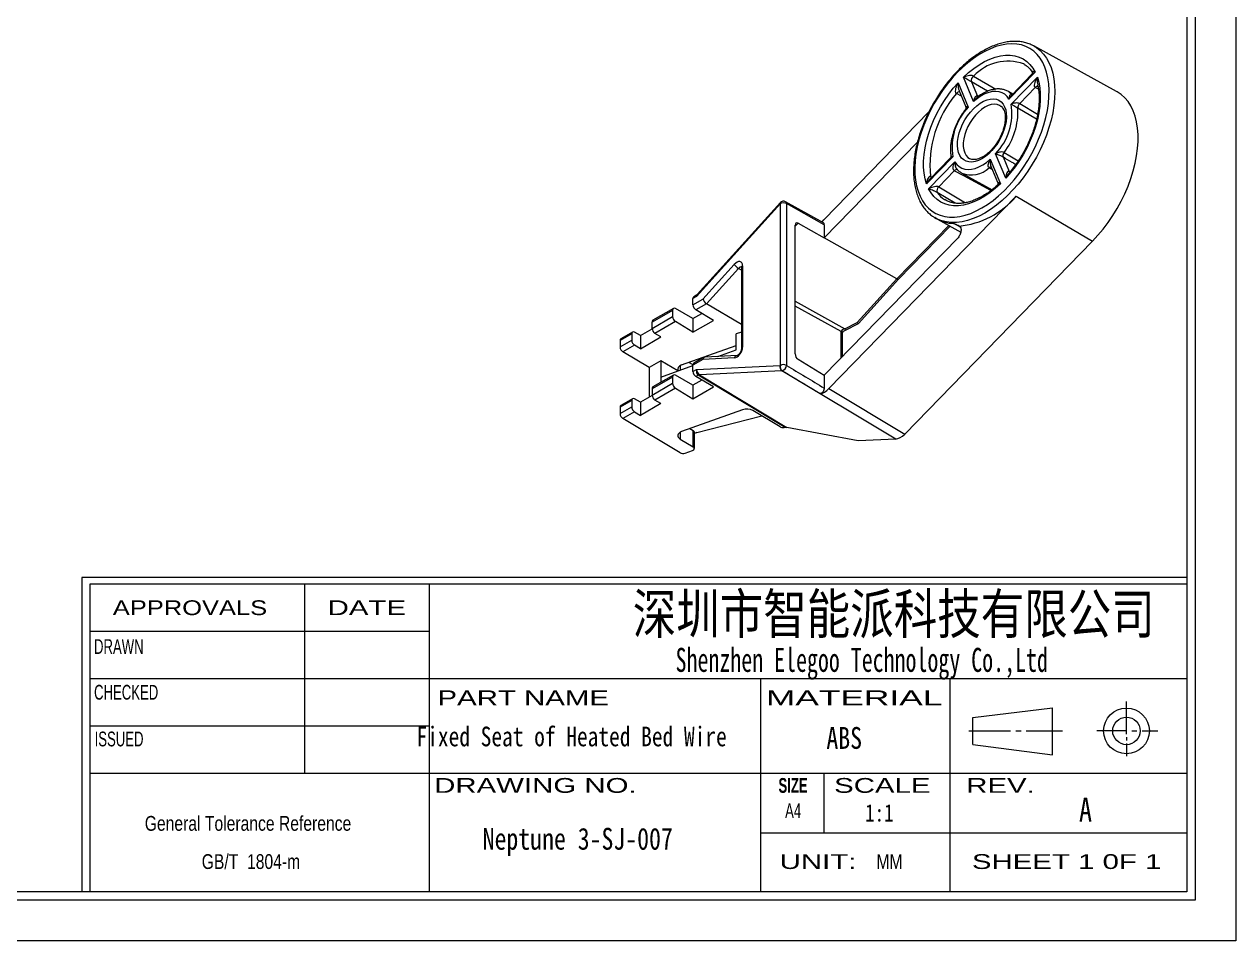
# Model space of a CAD drawing. Header units: millimetres. Extents: x 2 to 295, y 1 to 209.
# Drawn here: x 148.3 to 295.1, y 1.3 to 112.4 of the extents above; entities that cross this region are included whole.
import ezdxf

# ---------------------------------------------------------------- set-up
doc = ezdxf.new("R2010")
doc.units = ezdxf.units.MM
doc.layers.add('SLD-0', color=179, linetype='Continuous')
doc.styles.add('SLDTEXTSTYLE1', font='SIMSUN.TTC', dxfattribs={"width": 0.8})
doc.styles.add('SLDTEXTSTYLE10', font='ARIAL.TTF', dxfattribs={"width": 0.7584})
doc.styles.add('SLDTEXTSTYLE11', font='ARIAL.TTF', dxfattribs={"width": 1.2324})
doc.styles.add('SLDTEXTSTYLE12', font='ARIAL.TTF', dxfattribs={"width": 1.7064})
doc.styles.add('SLDTEXTSTYLE13', font='SIMSUN.TTC', dxfattribs={"width": 0.8, "bigfont": 'bigfont'})
doc.styles.add('SLDTEXTSTYLE14', font='SIMKAI.TTF', dxfattribs={"width": 0.67})
doc.styles.add('SLDTEXTSTYLE2', font='SIMFANG.TTF', dxfattribs={"width": 0.8})
doc.styles.add('SLDTEXTSTYLE3', font='SIMSUN.TTC', dxfattribs={"width": 0.8})
doc.styles.add('SLDTEXTSTYLE5', font='ARIAL.TTF', dxfattribs={"width": 0.63516})
doc.styles.add('SLDTEXTSTYLE8', font='ARIALBD.TTF', dxfattribs={"width": 0.63516})
doc.styles.add('SLDTEXTSTYLE9', font='ARIAL.TTF', dxfattribs={"width": 1.422})

# ---------------------------------------------------------------- blocks, each defined once
blk = doc.blocks.new('SW_NOTE_1')
at = {"layer": 'SLD-0', "color": 0, "char_height": 1.7927, "attachment_point": 2, "style": 'SLDTEXTSTYLE10'}
for s, insert in [('General Tolerance Reference ', (13.02, 2.31)), (' GB/T  1804-m', (13.11, -2.32))]:
    blk.add_mtext(s, dxfattribs=dict(at, insert=insert))

msp = doc.modelspace()

# ---------------------------------------------------------------- linework, layer by layer
at = {"color": 7, "linetype": 'Continuous', "lineweight": 15}
for p, q in [((280.662, 104.251), (270.635, 109.757)), ((270.635, 109.757), (270.734, 109.701)), ((269.504, 107.524), (269.413, 107.576)), ((263.354, 103.012), (262.113, 105.969)), ((270.818, 106.584), (267.637, 103.315)), ((267.889, 102.713), (271.07, 105.983)), ((270.381, 106.285), (267.976, 103.814)), ((261.466, 105.304), (262.707, 102.347)), ((261.603, 104.323), (262.412, 102.397)), ((263.088, 105.419), (263.827, 103.658)), ((268.082, 103.922), (267.599, 104.216)), ((270.826, 104.716), (268.931, 102.769)), ((268.005, 103.887), (268.028, 103.866)), ((245.298, 88.762), (257.903, 101.718)), ((245.267, 86.516), (256.498, 98.06)), ((260.828, 96.317), (257.647, 93.047)), ((257.9, 92.446), (261.081, 95.715)), ((260.479, 96.107), (258.074, 93.636)), ((265.363, 96.018), (266.604, 93.061)), ((267.251, 93.726), (266.01, 96.683)), ((266.916, 96.299), (267.655, 94.538)), ((261.015, 94.632), (259.12, 92.685)), ((261.908, 94.359), (261.877, 94.377)), ((261.908, 94.359), (265.588, 92.338)), ((265.443, 95.173), (266.252, 93.247)), ((245.825, 68.223), (268.51, 91.539)), ((259.842, 91.146), (259.906, 91.107)), ((268.51, 91.539), (277.761, 86.093)), ((239.963, 90.646), (229.801, 79.396)), ((239.946, 90.777), (229.868, 79.621)), ((239.963, 71.042), (239.963, 90.646)), ((245.161, 88.325), (240.56, 90.879)), ((240.671, 90.646), (240.671, 71.042)), ((245.267, 88.095), (240.671, 90.646)), ((242.079, 88.286), (245.267, 86.516)), ((244.987, 88.421), (245.222, 88.682)), ((245.267, 88.095), (245.267, 86.516)), ((258.629, 88.958), (258.809, 88.849)), ((258.958, 88.763), (261.802, 87.201)), ((241.731, 72.424), (241.731, 88.038)), ((254.271, 81.497), (260.511, 87.91)), ((254.051, 81.54), (245.267, 86.516)), ((261.382, 86.426), (245.267, 69.863)), ((255.012, 62.712), (277.761, 86.093)), ((230.57, 79.081), (234.365, 83.282)), ((234.86, 82.796), (230.995, 78.516)), ((235.221, 82.914), (235.221, 73.057)), ((235.367, 83.118), (235.367, 73.261)), ((249.252, 76.226), (254.051, 81.54)), ((249.407, 76.112), (254.272, 81.497)), ((229.801, 79.396), (229.357, 79.14)), ((229.795, 79.562), (229.46, 79.369)), ((226.986, 77.94), (224.511, 76.511)), ((229.357, 76.733), (227.229, 77.919)), ((229.357, 78.38), (229.357, 79.14)), ((229.357, 78.38), (230.57, 79.081)), ((230.995, 78.516), (229.704, 77.772)), ((235.221, 76.01), (230.995, 78.516)), ((226.882, 77.711), (224.407, 76.282)), ((224.407, 75.523), (226.882, 76.952)), ((227.229, 76.343), (224.755, 74.914)), ((226.882, 77.711), (226.882, 76.952)), ((229.357, 75.072), (227.229, 76.343)), ((229.357, 76.733), (230.417, 77.346)), ((229.357, 76.733), (229.357, 75.072)), ((229.357, 75.072), (231.832, 76.5)), ((231.832, 76.5), (229.704, 77.772)), ((221.932, 74.854), (220.518, 74.037)), ((222.036, 75.082), (220.622, 74.266)), ((221.932, 74.854), (221.932, 74.094)), ((222.993, 74.664), (222.28, 75.061)), ((222.993, 74.664), (224.409, 75.481)), ((224.407, 75.523), (224.407, 76.282)), ((225.468, 74.488), (224.755, 74.914)), ((235.221, 75.079), (234.589, 74.853)), ((234.589, 72.927), (234.589, 74.853)), ((247.458, 72.116), (247.458, 74.925)), ((247.762, 75.484), (249.252, 76.226)), ((247.832, 75.326), (249.404, 76.11)), ((220.518, 73.278), (221.932, 74.094)), ((220.518, 74.037), (220.518, 73.278)), ((222.28, 73.485), (220.865, 72.669)), ((222.993, 73.059), (222.28, 73.485)), ((222.993, 74.664), (222.993, 73.059)), ((222.993, 73.059), (225.468, 74.488)), ((227.981, 71.095), (234.589, 73.466)), ((224.054, 70.764), (220.865, 72.669)), ((230.728, 72.021), (229.46, 71.289)), ((234.365, 71.941), (230.57, 71.76)), ((234.695, 72.236), (230.837, 72.052)), ((232.378, 72.126), (234.589, 72.927)), ((225.468, 71.581), (224.054, 70.764)), ((224.054, 70.764), (224.054, 67.196)), ((227.509, 70.361), (225.468, 71.581)), ((225.468, 71.581), (225.468, 69.621)), ((225.468, 69.621), (229.357, 71.031)), ((229.361, 71.116), (228.843, 71.404)), ((230.57, 71.76), (229.357, 71.06)), ((229.357, 70.3), (229.357, 71.06)), ((229.357, 70.3), (229.801, 70.557)), ((229.801, 70.557), (239.921, 71.038)), ((242.079, 71.774), (245.267, 69.863)), ((226.882, 69.631), (224.407, 68.202)), ((226.986, 69.86), (224.511, 68.431)), ((225.468, 69.621), (225.468, 68.984)), ((226.882, 69.631), (226.882, 68.872)), ((229.357, 68.653), (227.229, 69.839)), ((230.417, 69.266), (229.357, 68.653)), ((229.994, 69.859), (229.704, 69.692)), ((231.832, 68.421), (229.704, 69.692)), ((240.511, 63.529), (229.994, 69.859)), ((240.121, 70.382), (230.141, 69.907)), ((230.141, 69.907), (240.743, 63.526)), ((253.909, 62.112), (240.121, 70.382)), ((245.267, 69.863), (245.267, 68.286)), ((224.407, 67.443), (226.882, 68.872)), ((224.407, 68.202), (224.407, 67.443)), ((227.229, 68.263), (224.755, 66.834)), ((227.229, 68.263), (229.357, 66.992)), ((229.357, 68.653), (229.357, 66.992)), ((229.357, 66.992), (231.832, 68.421)), ((245.825, 68.223), (255.012, 62.712)), ((221.932, 66.774), (220.518, 65.957)), ((222.036, 67.003), (220.622, 66.186)), ((221.932, 66.774), (221.932, 66.014)), ((222.993, 66.584), (222.28, 66.981)), ((224.409, 67.401), (222.993, 66.584)), ((222.993, 66.584), (222.993, 64.979)), ((225.468, 66.408), (222.993, 64.979)), ((225.468, 66.408), (224.755, 66.834)), ((220.518, 65.198), (221.932, 66.014)), ((220.518, 65.957), (220.518, 65.198)), ((222.28, 65.406), (220.865, 64.589)), ((227.801, 60.446), (220.865, 64.589)), ((222.28, 65.406), (222.993, 64.979)), ((235.365, 65.664), (227.981, 63.015)), ((229.82, 62.897), (237.708, 64.91)), ((239.913, 63.593), (236.604, 65.57)), ((228.989, 63.377), (229.376, 63.153)), ((229.376, 61.166), (229.376, 63.153)), ((240.511, 63.529), (240.396, 63.512)), ((249.357, 61.895), (240.743, 63.526)), ((227.805, 62.104), (229.376, 61.166)), ((229.523, 60.956), (229.523, 62.949)), ((229.82, 62.897), (229.523, 62.789)), ((253.909, 62.112), (249.357, 61.895)), ((228.42, 60.398), (229.289, 60.71))]:
    msp.add_line(p, q, dxfattribs=at)
at = {"color": 8, "linetype": 'Continuous', "lineweight": 15}
for p, q in [((263.345, 106.115), (266.031, 104.525)), ((265.046, 104.263), (263.088, 105.419)), ((271.207, 104.512), (270.826, 104.716)), ((261.883, 103.656), (261.272, 103.984)), ((263.827, 103.658), (263.903, 103.611)), ((268.005, 103.887), (268.032, 103.87)), ((268.931, 102.769), (271.106, 101.493)), ((270.976, 100.876), (268.709, 102.208)), ((265.601, 94.798), (265.235, 94.997)), ((267.655, 94.538), (267.761, 94.472)), ((258.136, 93.922), (258.271, 93.838)), ((259.12, 92.685), (262.353, 90.756)), ((261.103, 90.707), (258.945, 91.994)), ((242.079, 88.286), (241.731, 87.902)), ((261.707, 87.816), (260.904, 88.246)), ((254.051, 81.54), (260.34, 88.004)), ((235.221, 82.579), (234.86, 82.796)), ((241.731, 78.832), (247.762, 75.484)), ((247.312, 75.129), (241.731, 78.227)), ((247.312, 71.965), (247.312, 75.129)), ((227.805, 71.015), (227.805, 70.468)), ((227.805, 62.935), (227.805, 62.104))]:
    msp.add_line(p, q, dxfattribs=at)
at = {"color": 7, "linetype": 'Continuous', "lineweight": 15, "flags": 128}
for points in [[(264.359, 90.118), (265.04, 90.544), (265.716, 91.033), (266.382, 91.581), (267.035, 92.185), (267.669, 92.841), (268.279, 93.543), (268.862, 94.288), (269.413, 95.069), (269.929, 95.881), (270.406, 96.718), (270.841, 97.575), (271.23, 98.446), (271.57, 99.325), (271.861, 100.204), (272.098, 101.079), (272.281, 101.943), (272.409, 102.79), (272.48, 103.614), (272.495, 104.409), (272.452, 105.17), (272.352, 105.891), (272.197, 106.567), (271.986, 107.194), (271.722, 107.767), (271.406, 108.282), (271.041, 108.736), (270.629, 109.125), (270.173, 109.447), (269.676, 109.698), (269.142, 109.879), (268.574, 109.987), (267.977, 110.021), (267.354, 109.982), (266.711, 109.869), (266.051, 109.684), (265.379, 109.427), (264.699, 109.101), (264.018, 108.707), (263.339, 108.249), (262.667, 107.73), (262.007, 107.153), (261.363, 106.523), (260.74, 105.844), (260.143, 105.12), (259.575, 104.356), (259.041, 103.559), (258.544, 102.734), (258.088, 101.885), (257.676, 101.021), (257.311, 100.145), (256.995, 99.265), (256.731, 98.387), (256.521, 97.517), (256.365, 96.661), (256.265, 95.825), (256.223, 95.015), (256.237, 94.236), (256.308, 93.495), (256.436, 92.795), (256.619, 92.143), (256.857, 91.543), (257.147, 90.998), (257.488, 90.513), (257.877, 90.091), (258.311, 89.736), (258.788, 89.449), (259.304, 89.232), (259.855, 89.088), (260.438, 89.017), (261.049, 89.019), (261.682, 89.096), (262.335, 89.245), (263.002, 89.466), (263.678, 89.758), (264.359, 90.118)], [(262.113, 105.969), (262.739, 106.536), (263.379, 107.044), (264.028, 107.488), (264.679, 107.864), (265.327, 108.17), (265.968, 108.403), (266.594, 108.56), (267.202, 108.641), (267.786, 108.644), (268.34, 108.57), (268.861, 108.42), (269.344, 108.194), (269.784, 107.895), (270.179, 107.524), (270.525, 107.086), (270.818, 106.584)], [(271.07, 105.983), (271.248, 105.362), (271.368, 104.692), (271.428, 103.978), (271.429, 103.227), (271.369, 102.444), (271.251, 101.636), (271.074, 100.81), (270.84, 99.973), (270.551, 99.133), (270.21, 98.295), (269.819, 97.468), (269.382, 96.658), (268.903, 95.873), (268.385, 95.118), (267.833, 94.401), (267.251, 93.726)], [(257.647, 93.047), (257.469, 93.668), (257.349, 94.338), (257.289, 95.052), (257.289, 95.803), (257.348, 96.587), (257.467, 97.394), (257.644, 98.22), (257.878, 99.057), (258.166, 99.898), (258.508, 100.735), (258.898, 101.562), (259.335, 102.372), (259.815, 103.157), (260.332, 103.912), (260.884, 104.63), (261.466, 105.304)], [(267.637, 103.315), (267.404, 103.64), (267.123, 103.899), (266.799, 104.09), (266.437, 104.209), (266.041, 104.254), (265.62, 104.224), (265.178, 104.12), (264.723, 103.943), (264.263, 103.697), (263.804, 103.385), (263.354, 103.012)], [(277.761, 86.093), (278.417, 86.804), (279.046, 87.561), (279.646, 88.359), (280.211, 89.193), (280.738, 90.058), (281.223, 90.946), (281.663, 91.852), (282.055, 92.771), (282.395, 93.695), (282.683, 94.618), (282.916, 95.535), (283.091, 96.438), (283.209, 97.321), (283.269, 98.18), (283.269, 99.007), (283.209, 99.797), (283.092, 100.544), (282.916, 101.244), (282.683, 101.892), (282.396, 102.484), (282.055, 103.014), (281.663, 103.48), (281.224, 103.879), (280.739, 104.207), (280.662, 104.251)], [(264.359, 96.086), (263.945, 95.88), (263.54, 95.746), (263.151, 95.685), (262.785, 95.698), (262.45, 95.786), (262.152, 95.946), (261.897, 96.176), (261.689, 96.471), (261.534, 96.825), (261.434, 97.231), (261.391, 97.682), (261.405, 98.168), (261.477, 98.681), (261.605, 99.21), (261.787, 99.745), (262.018, 100.275), (262.296, 100.791), (262.613, 101.282), (262.964, 101.738), (263.343, 102.151), (263.741, 102.513), (264.151, 102.817), (264.566, 103.056), (264.976, 103.226), (265.374, 103.324), (265.753, 103.348), (266.104, 103.297), (266.422, 103.173), (266.699, 102.977), (266.931, 102.715), (267.112, 102.389), (267.24, 102.008), (267.312, 101.579), (267.327, 101.109), (267.283, 100.608), (267.183, 100.086), (267.028, 99.553), (266.821, 99.019), (266.566, 98.494), (266.268, 97.99), (265.932, 97.515), (265.567, 97.079), (265.177, 96.691), (264.772, 96.358), (264.359, 96.086)], [(261.081, 95.715), (261.313, 95.391), (261.594, 95.131), (261.918, 94.94), (262.281, 94.821), (262.676, 94.776), (263.098, 94.806), (263.539, 94.91), (263.994, 95.087), (264.454, 95.333), (264.913, 95.645), (265.363, 96.018)], [(266.604, 93.061), (265.978, 92.494), (265.338, 91.986), (264.69, 91.542), (264.038, 91.166), (263.39, 90.86), (262.75, 90.628), (262.123, 90.47), (261.515, 90.39), (260.932, 90.386), (260.377, 90.46), (259.856, 90.61), (259.373, 90.836), (258.933, 91.135), (258.538, 91.506), (258.193, 91.944), (257.9, 92.446)]]:
    msp.add_lwpolyline(points, dxfattribs=at)
at = {"color": 8, "linetype": 'Continuous', "lineweight": 15, "flags": 128}
for points in [[(270.734, 109.701), (270.953, 109.562), (271.407, 109.206), (271.815, 108.781), (272.174, 108.293), (272.482, 107.742), (272.737, 107.135), (272.938, 106.474), (273.082, 105.764), (273.168, 105.009), (273.197, 104.216), (273.168, 103.39), (273.082, 102.536), (272.938, 101.659), (272.737, 100.767), (272.482, 99.865), (272.174, 98.959), (271.815, 98.055), (271.407, 97.16), (270.953, 96.28), (270.457, 95.42), (269.922, 94.587), (269.35, 93.787), (268.747, 93.024), (268.117, 92.304), (267.463, 91.632), (266.791, 91.012), (266.104, 90.45), (265.407, 89.947), (264.706, 89.509), (264.005, 89.138), (263.308, 88.836), (262.622, 88.606), (261.949, 88.449), (261.295, 88.366), (260.665, 88.358), (260.062, 88.425), (259.491, 88.566), (258.955, 88.78), (258.64, 88.951)], [(267.61, 104.209), (267.702, 104.148), (268.005, 103.887)], [(266.549, 102.523), (266.492, 102.553), (266.186, 102.658), (265.847, 102.688), (265.483, 102.643), (265.102, 102.524), (264.712, 102.332), (264.322, 102.073), (263.941, 101.753), (263.577, 101.378), (263.238, 100.956), (262.933, 100.498), (262.667, 100.014), (262.446, 99.514), (262.277, 99.009), (262.162, 98.511), (262.103, 98.031), (262.103, 97.579), (262.162, 97.166), (262.277, 96.801), (262.446, 96.492), (262.667, 96.246), (262.866, 96.104)], [(267.041, 96.853), (267.733, 96.442), (268.761, 95.833)], [(265.435, 92.221), (262.147, 94.015), (261.015, 94.632)], [(267.655, 94.538), (267.689, 94.481), (267.728, 94.447)], [(239.963, 90.646), (239.942, 90.697), (239.934, 90.739), (239.941, 90.77), (239.946, 90.777)]]:
    msp.add_lwpolyline(points, dxfattribs=at)
at = {"color": 8, "linetype": 'Continuous', "lineweight": 15}
for centre, radius, start, end in [((267.503, 102.175), 5.728, 70.52189, 136.54371), ((271.1, 104.535), 0.328, 74.00436, 146.52364), ((261.624, 103.788), 0.403, 84.95567, 150.91029), ((263.999, 103.722), 0.184, 200.41608, 239.31641), ((261.296, 94.426), 0.349, 75.14769, 143.78361), ((263.07, 97.294), 3.157, 248.41294, 313.31344), ((265.438, 94.767), 0.307, 80.71474, 131.33098), ((258.342, 93.947), 0.207, 187.0036, 232.68688), ((261.651, 93.958), 3.343, 215.97132, 237.24788), ((240.424, 90.671), 0.248, 354.10885, 56.77766), ((235.471, 82.889), 0.251, 114.37466, 174.3052), ((247.209, 74.9), 0.251, 5.62978, 65.69036), ((246.68, 74.913), 1.223, 19.72138, 27.81134), ((234.744, 71.85), 0.389, 98.09722, 166.59125), ((235.471, 73.032), 0.251, 114.37612, 174.28848)]:
    msp.add_arc(centre, radius, start, end, dxfattribs=at)
at = {"color": 7, "linetype": 'Continuous', "lineweight": 15}
for centre, radius, start, end in [((263.742, 105.573), 0.672, 126.20352, 193.26722), ((271.349, 95.325), 13.287, 139.32809, 186.06065), ((269.437, 102.244), 0.728, 133.93197, 182.86634), ((267.783, 97.458), 7.047, 136.07172, 189.31701), ((260.935, 101.572), 7.047, 316.07172, 9.31701), ((260.565, 101.808), 8.154, 322.57762, 2.81112), ((267.509, 96.456), 0.614, 139.71155, 194.80125), ((259.502, 92.221), 0.601, 129.43237, 202.12309), ((260.614, 98.226), 10.348, 275.37717, 319.73734), ((240.317, 90.442), 0.5, 60.96484, 137.90744), ((240.317, 89.964), 0.769, 62.60967, 117.39033), ((261.004, 92.532), 4.287, 239.2148, 268.66578), ((235.594, 84.037), 1.442, 211.56144, 239.40676), ((229.595, 79.17), 0.24, 124.12618, 187.186), ((227.096, 77.747), 0.217, 52.29531, 189.4473), ((230.126, 78.416), 0.77, 182.65231, 236.77029), ((224.645, 76.312), 0.24, 124.12618, 187.186), ((227.652, 76.987), 0.77, 182.65231, 236.77029), ((222.147, 74.889), 0.217, 52.29531, 189.4473), ((225.177, 75.559), 0.77, 182.65231, 236.77029), ((220.756, 74.067), 0.24, 124.12618, 187.186), ((222.702, 74.13), 0.77, 182.65231, 236.77029), ((221.288, 73.313), 0.77, 182.65231, 236.77029), ((229.595, 71.09), 0.24, 124.12618, 187.186), ((240.464, 70.845), 0.576, 160.3779, 233.49913), ((240.527, 70.863), 0.591, 162.39136, 233.75312), ((240.317, 70.359), 0.769, 62.60967, 117.39033), ((239.963, 71.06), 0.708, 287.61934, 358.46512), ((227.096, 69.667), 0.217, 52.29531, 189.4473), ((230.126, 70.336), 0.77, 182.65231, 236.77029), ((230.169, 69.572), 0.336, 94.68222, 121.33255), ((224.645, 68.232), 0.24, 124.12618, 187.186), ((227.652, 68.907), 0.77, 182.65231, 236.77029), ((220.756, 65.987), 0.24, 124.12618, 187.186), ((222.147, 66.809), 0.217, 52.29531, 189.4473), ((225.177, 67.479), 0.77, 182.65231, 236.77029), ((221.288, 65.234), 0.77, 182.65231, 236.77029), ((222.702, 66.05), 0.77, 182.65231, 236.77029), ((229.278, 62.928), 0.246, 4.91826, 66.40189)]:
    msp.add_arc(centre, radius, start, end, dxfattribs=at)
for centre, major_axis, ratio, start_param, end_param in [((242.085, 87.833), (-0.225, 0.476), 0.5721746, 5.6098193, 7.1631624), ((244.913, 87.89), (0.25, 0.433), 0.5773815, 5.4975215, 6.2927895), ((245.812, 87.538), (1, 1.732), 0.5774448, 1.1571952, 1.2152955), ((234.66, 82.71), (0.5, 0.866), 0.5773815, 5.4975215, 7.4983371), ((253.907, 81.84), (0.365, -0.342), 0.3062485, 5.3817605, 6.2775144), ((230.924, 78.877), (-0.317, 0.393), 0.4424956, 0.7158634, 2.2692064), ((248.074, 75.107), (0.762, -0.026), 0.5308451, 2.0102607, 3.1510378), ((249.098, 76.516), (-0.308, 0.405), 0.1343429, 2.2598821, 3.1669778), ((230.924, 71.556), (-0.143, 0.487), 0.6825892, 6.1190716, 7.2327784), ((234.66, 72.853), (0.5, 0.866), 0.5773815, 3.4967059, 5.4975215), ((242.085, 72.22), (-0.225, 0.476), 0.5721746, 0.8799771, 2.4333201), ((228.513, 70.592), (1, -0.015), 0.5872749, 2.1405185, 3.5243772), ((230.155, 70.353), (0.018, 0.538), 0.7169964, 1.2052568, 2.7585998), ((230.155, 70.353), (-0.219, 0.477), 0.5823146, 0.88342, 2.436763), ((240.364, 72.407), (0.75, 1.299), 0.5773755, 3.4967056, 3.5399128), ((967.155, -363.113), (1925.748, -1153.855), 0.0004681, 4.3258468, 4.3284226), ((240.717, 72.203), (1.007, 1.728), 0.5747171, 3.4992111, 3.5424182), ((966.801, -363.317), (1926.102, -1153.651), 0.0006241, 4.3259367, 4.328516), ((245.311, 69.448), (1, 1.732), 0.5773755, 3.5424921, 4.2986455), ((235.897, 65.161), (1, -0.015), 0.5872749, 0.7944333, 2.1405185), ((240.266, 63.797), (0.5, -0.008), 0.5872749, 3.936026, 4.9832235), ((240.51, 63.12), (0.544, 0.165), 0.7023398, 0.9303112, 1.3603338), ((228.513, 62.512), (1, -0.015), 0.5872749, 2.1405185, 3.936026), ((254.498, 63.937), (1, 1.732), 0.5773755, 3.4967056, 4.2986455), ((228.154, 60.65), (0.5, -0.008), 0.5872749, 3.936026, 5.2821111), ((229.023, 60.962), (0.5, -0.008), 0.5872749, 5.2821111, 7.0776186)]:
    msp.add_ellipse(centre, major_axis=major_axis, ratio=ratio, start_param=start_param, end_param=end_param, dxfattribs=at)
at = {"color": 8, "linetype": 'Continuous', "lineweight": 15}
for centre, major_axis, ratio, start_param, end_param in [((235.014, 82.506), (0.242, 0.437), 0.5883424, 0.1133292, 1.2047964), ((230.155, 79.192), (0.37, -0.362), 0.3037548, 3.0552623, 3.8422638), ((230.155, 79.192), (-0.236, 0.468), 0.563461, 0.2147738, 0.8610212)]:
    msp.add_ellipse(centre, major_axis=major_axis, ratio=ratio, start_param=start_param, end_param=end_param, dxfattribs=at)
at = {"color": 7, "linetype": 'Continuous', "lineweight": 15}
for points, knots in [([(270.737, 109.688), (270.645, 109.744), (270.391, 109.896), (269.939, 110.074), (269.389, 110.226), (268.81, 110.309), (268.207, 110.326), (267.582, 110.277), (266.94, 110.16), (266.283, 109.977), (265.617, 109.728), (264.945, 109.415), (264.273, 109.04), (263.604, 108.606), (262.942, 108.116), (262.292, 107.572), (261.657, 106.98), (261.04, 106.341), (260.446, 105.661), (259.878, 104.943), (259.339, 104.191), (258.831, 103.411), (258.359, 102.606), (257.925, 101.781), (257.531, 100.942), (257.179, 100.093), (256.873, 99.239), (256.614, 98.385), (256.403, 97.537), (256.242, 96.698), (256.132, 95.874), (256.075, 95.069), (256.07, 94.289), (256.119, 93.538), (256.221, 92.82), (256.377, 92.141), (256.586, 91.505), (256.846, 90.917), (257.157, 90.381), (257.514, 89.9), (257.918, 89.481), (258.295, 89.165), (258.551, 89.014), (258.645, 88.958)], [0, 0, 0, 0, 0.0139736, 0.0380694, 0.0621861, 0.0864094, 0.110799, 0.1353799, 0.1601431, 0.1850565, 0.210078, 0.2351666, 0.260289, 0.2854196, 0.3105416, 0.3356483, 0.3607372, 0.3858083, 0.4108633, 0.4359049, 0.4609364, 0.4859613, 0.5109831, 0.5360057, 0.5610319, 0.5860652, 0.6111094, 0.6361684, 0.6612458, 0.6863448, 0.7114678, 0.736616, 0.7617881, 0.7869792, 0.8121766, 0.8373554, 0.8624834, 0.887518, 0.9124113, 0.9371205, 0.9616232, 0.9859311, 1, 1, 1, 1]), ([(269.49, 107.522), (269.562, 107.481), (269.766, 107.365), (270.057, 107.101), (270.291, 106.859), (270.394, 106.697), (270.407, 106.676)], [0, 0, 0, 0, 0.2050829, 0.5768978, 0.9456625, 1, 1, 1, 1]), ([(263.345, 106.115), (263.304, 106.141), (263.243, 106.157), (263.123, 106.173), (263.064, 106.175), (262.89, 106.172), (262.783, 106.158), (262.575, 106.12), (262.475, 106.096), (262.287, 106.039), (262.198, 106.006), (262.113, 105.969)], [0, 0, 0, 0, 0.125, 0.125, 0.25, 0.25, 0.5, 0.5, 0.75, 0.75, 1, 1, 1, 1]), ([(263.088, 105.419), (263.047, 105.443), (262.993, 105.474), (262.891, 105.534), (262.842, 105.563), (262.7, 105.645), (262.615, 105.695), (262.455, 105.786), (262.38, 105.828), (262.239, 105.904), (262.174, 105.938), (262.113, 105.969)], [0, 0, 0, 0, 0.125, 0.125, 0.25, 0.25, 0.5, 0.5, 0.75, 0.75, 1, 1, 1, 1]), ([(270.41, 106.678), (270.417, 106.667), (270.441, 106.634), (270.473, 106.512), (270.446, 106.37), (270.39, 106.292), (270.377, 106.281), (270.377, 106.281)], [0, 0, 0, 0, 0.12902265, 0.40909143, 0.71109133, 0.99079599, 1, 1, 1, 1]), ([(270.826, 104.716), (270.782, 104.738), (270.755, 104.784), (270.729, 104.888), (270.727, 104.943), (270.736, 105.112), (270.762, 105.224), (270.827, 105.448), (270.868, 105.559), (270.961, 105.774), (271.013, 105.879), (271.07, 105.983)], [0, 0, 0, 0, 0.125, 0.125, 0.25, 0.25, 0.5, 0.5, 0.75, 0.75, 1, 1, 1, 1]), ([(261.272, 103.984), (261.227, 104.006), (261.199, 104.056), (261.169, 104.164), (261.165, 104.222), (261.166, 104.399), (261.185, 104.516), (261.24, 104.749), (261.277, 104.864), (261.362, 105.088), (261.411, 105.197), (261.466, 105.304)], [0, 0, 0, 0, 0.125, 0.125, 0.25, 0.25, 0.5, 0.5, 0.75, 0.75, 1, 1, 1, 1]), ([(267.608, 104.2), (267.529, 104.249), (267.336, 104.367), (266.989, 104.482), (266.582, 104.552), (266.153, 104.554), (265.706, 104.489), (265.245, 104.358), (264.776, 104.161), (264.307, 103.897), (263.965, 103.673), (263.786, 103.524), (263.758, 103.5)], [0, 0, 0, 0, 0.0749515, 0.1831955, 0.2916795, 0.4016265, 0.5137316, 0.6280173, 0.7439709, 0.8608847, 0.9781561, 1, 1, 1, 1]), ([(271.109, 105.041), (271.126, 104.977), (271.189, 104.731), (271.252, 104.257), (271.295, 103.625), (271.287, 102.956), (271.23, 102.26), (271.123, 101.54), (270.968, 100.802), (270.765, 100.053), (270.515, 99.297), (270.22, 98.541), (269.883, 97.791), (269.505, 97.052), (269.09, 96.331), (268.641, 95.632), (268.16, 94.966), (267.824, 94.53), (267.645, 94.327), (267.642, 94.323)], [0, 0, 0, 0, 0.0228475, 0.0878343, 0.1526941, 0.2175238, 0.2823678, 0.347263, 0.4122249, 0.4772561, 0.5423512, 0.6075006, 0.672692, 0.7379122, 0.8031474, 0.8683833, 0.933601, 0.998786, 1, 1, 1, 1]), ([(263.827, 103.658), (263.791, 103.68), (263.754, 103.689), (263.684, 103.684), (263.652, 103.67), (263.567, 103.614), (263.522, 103.553), (263.449, 103.418), (263.421, 103.342), (263.378, 103.183), (263.363, 103.1), (263.354, 103.012)], [0, 0, 0, 0, 0.125, 0.125, 0.25, 0.25, 0.5, 0.5, 0.75, 0.75, 1, 1, 1, 1]), ([(268.005, 103.887), (267.934, 103.93), (267.868, 103.925), (267.773, 103.865), (267.739, 103.813), (267.687, 103.692), (267.67, 103.623), (267.646, 103.475), (267.639, 103.398), (267.637, 103.315)], [0, 0, 0, 0, 0.25, 0.25, 0.5, 0.5, 0.75, 0.75, 1, 1, 1, 1]), ([(268.931, 102.769), (268.897, 102.79), (268.852, 102.807), (268.756, 102.832), (268.705, 102.84), (268.557, 102.853), (268.461, 102.85), (268.28, 102.829), (268.194, 102.812), (268.034, 102.769), (267.961, 102.744), (267.889, 102.713)], [0, 0, 0, 0, 0.125, 0.125, 0.25, 0.25, 0.5, 0.5, 0.75, 0.75, 1, 1, 1, 1]), ([(262.376, 102.086), (262.288, 101.973), (262.072, 101.692), (261.763, 101.208), (261.45, 100.647), (261.178, 100.068), (260.95, 99.48), (260.769, 98.889), (260.638, 98.302), (260.557, 97.726), (260.535, 97.17), (260.549, 96.749), (260.59, 96.527), (260.601, 96.471)], [0, 0, 0, 0, 0.0676123, 0.1669818, 0.2663259, 0.3657085, 0.4651832, 0.5648222, 0.6646957, 0.7648645, 0.8653632, 0.9661665, 1, 1, 1, 1]), ([(262.41, 102.397), (262.421, 102.359), (262.445, 102.28), (262.413, 102.145), (262.378, 102.104), (262.367, 102.09)], [0, 0, 0, 0, 0.3771126, 0.7873643, 1, 1, 1, 1]), ([(266.549, 102.514), (266.591, 102.492), (266.698, 102.434), (266.838, 102.285), (266.98, 102.066), (267.09, 101.786), (267.162, 101.449), (267.189, 101.071), (267.171, 100.658), (267.106, 100.217), (266.993, 99.757), (266.835, 99.287), (266.633, 98.817), (266.392, 98.357), (266.116, 97.917), (265.811, 97.505), (265.483, 97.129), (265.14, 96.8), (264.797, 96.522), (264.571, 96.382), (264.462, 96.315)], [0, 0, 0, 0, 0.0372929, 0.096528, 0.1520296, 0.2111391, 0.2681155, 0.3243137, 0.3803912, 0.4365745, 0.4929824, 0.5496187, 0.6064377, 0.6633734, 0.720353, 0.777289, 0.834092, 0.8906866, 0.9470045, 1, 1, 1, 1]), ([(268.709, 102.208), (268.64, 102.248), (268.549, 102.303), (268.386, 102.405), (268.31, 102.453), (268.171, 102.541), (268.107, 102.58), (267.991, 102.652), (267.939, 102.684), (267.889, 102.713)], [0, 0, 0, 0, 0.25, 0.25, 0.5, 0.5, 0.75, 0.75, 1, 1, 1, 1]), ([(267.041, 96.853), (266.973, 96.895), (266.869, 96.911), (266.674, 96.909), (266.577, 96.892), (266.397, 96.848), (266.312, 96.819), (266.154, 96.756), (266.081, 96.721), (266.01, 96.683)], [0, 0, 0, 0, 0.25, 0.25, 0.5, 0.5, 0.75, 0.75, 1, 1, 1, 1]), ([(260.591, 96.471), (260.593, 96.465), (260.609, 96.411), (260.588, 96.282), (260.532, 96.159), (260.485, 96.118), (260.476, 96.11)], [0, 0, 0, 0, 0.05010204, 0.46638719, 0.89208209, 1, 1, 1, 1]), ([(261.015, 94.632), (260.978, 94.651), (260.948, 94.684), (260.905, 94.763), (260.891, 94.809), (260.867, 94.949), (260.872, 95.05), (260.903, 95.247), (260.929, 95.345), (260.995, 95.534), (261.034, 95.625), (261.081, 95.715)], [0, 0, 0, 0, 0.125, 0.125, 0.25, 0.25, 0.5, 0.5, 0.75, 0.75, 1, 1, 1, 1]), ([(264.462, 96.315), (264.403, 96.282), (264.23, 96.186), (263.953, 96.072), (263.646, 95.992), (263.367, 95.968), (263.121, 95.999), (262.957, 96.046), (262.881, 96.1), (262.867, 96.11)], [0, 0, 0, 0, 0.0892197, 0.2594903, 0.4295284, 0.600455, 0.7750987, 0.9585477, 1, 1, 1, 1]), ([(265.235, 94.997), (265.163, 95.035), (265.125, 95.119), (265.103, 95.294), (265.114, 95.389), (265.158, 95.574), (265.191, 95.667), (265.269, 95.846), (265.313, 95.932), (265.363, 96.018)], [0, 0, 0, 0, 0.25, 0.25, 0.5, 0.5, 0.75, 0.75, 1, 1, 1, 1]), ([(266.916, 96.299), (266.881, 96.32), (266.838, 96.342), (266.747, 96.386), (266.701, 96.407), (266.567, 96.465), (266.482, 96.5), (266.327, 96.561), (266.255, 96.589), (266.124, 96.639), (266.066, 96.662), (266.01, 96.683)], [0, 0, 0, 0, 0.125, 0.125, 0.25, 0.25, 0.5, 0.5, 0.75, 0.75, 1, 1, 1, 1]), ([(258.136, 93.922), (258.094, 93.949), (258.05, 93.947), (257.975, 93.915), (257.944, 93.887), (257.86, 93.79), (257.818, 93.709), (257.747, 93.536), (257.719, 93.444), (257.674, 93.251), (257.657, 93.151), (257.647, 93.047)], [0, 0, 0, 0, 0.125, 0.125, 0.25, 0.25, 0.5, 0.5, 0.75, 0.75, 1, 1, 1, 1]), ([(261.345, 94.805), (261.36, 94.787), (261.463, 94.66), (261.641, 94.515), (261.818, 94.419), (261.875, 94.388)], [0, 0, 0, 0, 0.1034352, 0.7121762, 1, 1, 1, 1]), ([(267.655, 94.538), (267.612, 94.565), (267.572, 94.566), (267.505, 94.54), (267.478, 94.516), (267.408, 94.429), (267.375, 94.355), (267.32, 94.193), (267.3, 94.105), (267.268, 93.922), (267.258, 93.827), (267.251, 93.726)], [0, 0, 0, 0, 0.125, 0.125, 0.25, 0.25, 0.5, 0.5, 0.75, 0.75, 1, 1, 1, 1]), ([(259.12, 92.685), (259.08, 92.711), (259.021, 92.723), (258.902, 92.732), (258.843, 92.729), (258.67, 92.71), (258.562, 92.686), (258.356, 92.629), (258.257, 92.596), (258.071, 92.525), (257.983, 92.487), (257.9, 92.446)], [0, 0, 0, 0, 0.125, 0.125, 0.25, 0.25, 0.5, 0.5, 0.75, 0.75, 1, 1, 1, 1]), ([(266.145, 92.796), (266.035, 92.699), (265.737, 92.437), (265.243, 92.067), (264.669, 91.684), (264.096, 91.362), (263.531, 91.1), (262.977, 90.898), (262.439, 90.759), (261.921, 90.681), (261.426, 90.666), (260.956, 90.711), (260.514, 90.819), (260.144, 90.963), (259.936, 91.096), (259.853, 91.149)], [0, 0, 0, 0, 0.0476181, 0.1285778, 0.2094234, 0.2901618, 0.3708198, 0.4514508, 0.5321259, 0.6129945, 0.6942833, 0.7762988, 0.8593852, 0.9437887, 1, 1, 1, 1]), ([(266.248, 93.245), (266.256, 93.227), (266.285, 93.164), (266.285, 93.011), (266.22, 92.864), (266.168, 92.814), (266.147, 92.794)], [0, 0, 0, 0, 0.1373651, 0.4724164, 0.7915494, 1, 1, 1, 1]), ([(258.945, 91.994), (258.904, 92.019), (258.847, 92.047), (258.738, 92.098), (258.685, 92.121), (258.533, 92.187), (258.441, 92.225), (258.267, 92.296), (258.186, 92.329), (258.035, 92.391), (257.965, 92.419), (257.9, 92.446)], [0, 0, 0, 0, 0.125, 0.125, 0.25, 0.25, 0.5, 0.5, 0.75, 0.75, 1, 1, 1, 1]), ([(261.584, 87.924), (261.513, 87.961), (261.443, 87.998), (261.371, 88.034), (261.323, 88.059), (261.274, 88.083), (261.225, 88.107), (261.192, 88.124), (261.158, 88.14), (261.124, 88.156), (261.101, 88.167), (261.078, 88.178), (261.054, 88.189), (261.038, 88.196), (261.022, 88.204), (261.005, 88.211), (260.994, 88.216), (260.982, 88.221), (260.97, 88.225), (260.958, 88.23), (260.945, 88.235), (260.933, 88.239), (260.928, 88.241), (260.923, 88.242), (260.918, 88.243), (260.914, 88.244), (260.911, 88.245), (260.907, 88.245), (260.906, 88.246), (260.905, 88.246), (260.904, 88.246)], [0, 0, 0, 0, 0.00026287557, 0.00026287557, 0.00026287557, 0.000439604, 0.000439604, 0.000439604, 0.0005587608, 0.0005587608, 0.0005587608, 0.00063946461, 0.00063946461, 0.00063946461, 0.00069451411, 0.00069451411, 0.00069451411, 0.00073249016, 0.00073249016, 0.00073249016, 0.00077272123, 0.00077272123, 0.00077272123, 0.00078863479, 0.00078863479, 0.00078863479, 0.00080159872, 0.00080159872, 0.00080159872, 0.0008069427, 0.0008069427, 0.0008069427, 0.0008069427]), ([(261.584, 87.924), (261.676, 87.887), (261.748, 87.809), (261.831, 87.593), (261.842, 87.455), (261.802, 87.156), (261.75, 86.993), (261.597, 86.687), (261.496, 86.544), (261.382, 86.426)], [0, 0, 0, 0, 0.25, 0.25, 0.5, 0.5, 0.75, 0.75, 1, 1, 1, 1]), ([(235.214, 82.986), (235.213, 82.987), (235.208, 82.994), (235.22, 82.967), (235.221, 82.927), (235.221, 82.914)], [0, 0, 0, 0, 0.1152215, 0.7138537, 1, 1, 1, 1]), ([(229.861, 79.622), (229.853, 79.61), (229.837, 79.585), (229.811, 79.575), (229.798, 79.57)], [0, 0, 0, 0, 0.5207678, 1, 1, 1, 1]), ([(247.458, 74.925), (247.459, 74.932), (247.459, 74.95), (247.478, 75.013), (247.546, 75.116), (247.665, 75.231), (247.773, 75.293), (247.832, 75.326)], [0, 0, 0, 0, 0.1029536, 0.2907441, 0.4992006, 0.7283949, 1, 1, 1, 1]), ([(235.221, 73.057), (235.22, 73.038), (235.218, 72.983), (235.193, 72.856), (235.128, 72.688), (235.027, 72.516), (234.905, 72.37), (234.792, 72.278), (234.709, 72.238), (234.7, 72.237), (234.695, 72.236)], [0, 0, 0, 0, 0.07099198, 0.19674826, 0.33508081, 0.47945944, 0.62471293, 0.76568328, 0.88225371, 1, 1, 1, 1]), ([(245.267, 68.286), (245.267, 68.219), (245.252, 68.145), (245.198, 67.996), (245.158, 67.922), (245.063, 67.793), (245.007, 67.737), (244.893, 67.657), (244.835, 67.633), (244.781, 67.627)], [0, 0, 0, 0, 0.25, 0.25, 0.5, 0.5, 0.75, 0.75, 1, 1, 1, 1])]:
    msp.add_open_spline(points, degree=3, knots=knots, dxfattribs=at)
at = {"color": 8, "linetype": 'Continuous', "lineweight": 15}
for points, knots in [([(270.818, 106.584), (270.816, 106.584), (270.683, 106.518), (270.546, 106.426), (270.412, 106.319), (270.392, 106.291), (270.385, 106.281)], [0, 0, 0, 0, 0.0087117, 0.7738047, 0.9145985, 1, 1, 1, 1]), ([(270.411, 106.678), (270.409, 106.686), (270.404, 106.71), (270.478, 106.698), (270.571, 106.674), (270.668, 106.643), (270.764, 106.606), (270.817, 106.585), (270.818, 106.584)], [0, 0, 0, 0, 0.1459777, 0.4543906, 0.5390771, 0.7656696, 0.9948697, 1, 1, 1, 1]), ([(271.07, 105.983), (271.07, 105.981), (271.062, 105.897), (271.052, 105.728), (271.055, 105.522), (271.07, 105.295), (271.098, 105.151), (271.119, 105.042)], [0, 0, 0, 0, 0.0062687, 0.2863294, 0.5632039, 0.6666827, 1, 1, 1, 1]), ([(261.466, 105.304), (261.466, 105.302), (261.456, 105.142), (261.462, 104.944), (261.51, 104.63), (261.539, 104.464), (261.599, 104.338), (261.606, 104.324)], [0, 0, 0, 0, 0.0058546, 0.5200261, 0.6146449, 0.9573082, 1, 1, 1, 1]), ([(263.76, 103.498), (263.737, 103.481), (263.668, 103.433), (263.527, 103.274), (263.419, 103.124), (263.355, 103.014), (263.354, 103.012)], [0, 0, 0, 0, 0.1385613, 0.4052986, 0.9899966, 1, 1, 1, 1]), ([(267.98, 103.81), (267.967, 103.799), (267.912, 103.752), (267.794, 103.589), (267.696, 103.431), (267.638, 103.317), (267.637, 103.315)], [0, 0, 0, 0, 0.0891828, 0.3742645, 0.9896106, 1, 1, 1, 1]), ([(262.707, 102.347), (262.705, 102.346), (262.616, 102.298), (262.502, 102.218), (262.396, 102.127), (262.376, 102.092), (262.374, 102.088)], [0, 0, 0, 0, 0.0111515, 0.6629546, 0.960305, 1, 1, 1, 1]), ([(262.417, 102.399), (262.413, 102.404), (262.401, 102.425), (262.449, 102.423), (262.543, 102.405), (262.636, 102.374), (262.706, 102.347), (262.707, 102.347)], [0, 0, 0, 0, 0.0948551, 0.3786014, 0.5730964, 0.9929119, 1, 1, 1, 1]), ([(260.828, 96.317), (260.827, 96.316), (260.736, 96.278), (260.621, 96.216), (260.51, 96.144), (260.487, 96.112), (260.482, 96.104)], [0, 0, 0, 0, 0.0103894, 0.6257355, 0.9108172, 1, 1, 1, 1]), ([(260.597, 96.471), (260.602, 96.465), (260.61, 96.455), (260.686, 96.403), (260.764, 96.355), (260.827, 96.317), (260.828, 96.317)], [0, 0, 0, 0, 0.2776647, 0.5013297, 0.9916119, 1, 1, 1, 1]), ([(261.081, 95.715), (261.081, 95.714), (261.077, 95.608), (261.086, 95.448), (261.133, 95.21), (261.194, 95.023), (261.276, 94.883), (261.325, 94.816), (261.34, 94.804), (261.342, 94.802)], [0, 0, 0, 0, 0.0061387, 0.3649425, 0.5286276, 0.766172, 0.9384584, 0.9922005, 1, 1, 1, 1]), ([(265.363, 96.018), (265.363, 96.016), (265.351, 95.905), (265.343, 95.734), (265.364, 95.478), (265.389, 95.305), (265.436, 95.201), (265.448, 95.175)], [0, 0, 0, 0, 0.0070881, 0.4269036, 0.6213986, 0.9051449, 1, 1, 1, 1]), ([(268.454, 95.384), (268.308, 95.471), (267.795, 95.776), (267.282, 96.081), (266.916, 96.299)], [0, 0, 0, 0, 0.2846402, 1, 1, 1, 1]), ([(267.644, 94.32), (267.634, 94.31), (267.6, 94.276), (267.517, 94.161), (267.391, 93.981), (267.297, 93.814), (267.252, 93.728), (267.251, 93.726)], [0, 0, 0, 0, 0.0621491, 0.2077171, 0.5972082, 0.9911815, 1, 1, 1, 1]), ([(258.078, 93.632), (258.063, 93.619), (258.022, 93.584), (257.869, 93.397), (257.74, 93.214), (257.648, 93.049), (257.647, 93.047)], [0, 0, 0, 0, 0.08540147, 0.2261953, 0.99128828, 1, 1, 1, 1]), ([(266.604, 93.061), (266.603, 93.061), (266.535, 93.031), (266.407, 92.969), (266.279, 92.889), (266.19, 92.83), (266.165, 92.801), (266.153, 92.786)], [0, 0, 0, 0, 0.0081542, 0.3724491, 0.7325995, 0.8672017, 1, 1, 1, 1]), ([(266.255, 93.248), (266.254, 93.249), (266.243, 93.254), (266.297, 93.223), (266.406, 93.164), (266.506, 93.111), (266.603, 93.062), (266.604, 93.061)], [0, 0, 0, 0, 0.04959634, 0.38978818, 0.48372454, 0.99418762, 1, 1, 1, 1])]:
    msp.add_open_spline(points, degree=3, knots=knots, dxfattribs=at)
at = {"layer": 'SLD-0'}
for p, q in [((295.107, 208.674), (295.107, 1.294)), ((289.181, 197.811), (289.181, 7.219)), ((289.181, 7.219), (12.675, 7.219)), ((295.107, 1.294), (1.591, 1.294))]:
    msp.add_line(p, q, dxfattribs=at)
at = {"layer": 'SLD-0', "color": 6, "linetype": 'Continuous'}
for p, q in [((290.169, 198.799), (290.169, 6.231)), ((290.169, 6.231), (11.687, 6.231))]:
    msp.add_line(p, q, dxfattribs=at)
at = {"layer": 'SLD-0', "color": 179, "linetype": 'Continuous'}
for p, q in [((289.181, 45.329), (155.33, 45.329)), ((155.33, 45.329), (155.33, 7.219)), ((289.181, 44.506), (156.286, 44.506)), ((156.286, 44.506), (156.286, 7.219)), ((182.281, 44.506), (182.281, 21.56)), ((197.398, 44.506), (197.398, 7.219)), ((197.398, 38.77), (156.286, 38.77)), ((289.181, 33.033), (156.286, 33.033)), ((237.553, 33.033), (237.553, 7.219)), ((260.499, 7.219), (260.499, 33.033)), ((263.255, 28.354), (272.888, 29.538)), ((272.888, 23.846), (272.888, 29.538)), ((281.869, 26.35), (281.869, 30.316)), ((263.255, 25.106), (263.255, 28.354)), ((197.398, 27.297), (156.286, 27.297)), ((262.786, 26.733), (267.83, 26.733)), ((268.461, 26.733), (269.091, 26.733)), ((269.722, 26.733), (274.136, 26.733)), ((281.869, 26.733), (278.268, 26.733)), ((282.5, 26.733), (283.13, 26.733)), ((283.761, 26.733), (285.653, 26.733)), ((263.255, 25.106), (272.888, 23.846)), ((281.869, 25.966), (281.869, 25.583)), ((281.869, 25.2), (281.869, 23.667)), ((289.181, 21.56), (156.286, 21.56)), ((245.202, 21.56), (245.202, 14.39)), ((237.553, 14.39), (289.181, 14.39))]:
    msp.add_line(p, q, dxfattribs=at)
for radius in [2.771, 1.669]:
    msp.add_circle((281.869, 26.733), radius, dxfattribs=at)

# ---------------------------------------------------------------- block references
at = {"layer": 'SLD-0', "color": 179}
msp.add_blockref('SW_NOTE_1', (162.438, 14.111), dxfattribs=at)

# ---------------------------------------------------------------- texts
at = {"layer": 'SLD-0'}
for s, insert, char_height, attachment_point, style in [('\\M+1905B圳\\M+18E73\\M+19271\\M+1945C\\M+19468\\M+189C8\\M+18B5A\\M+1974C\\M+18CC0\\M+18CF6\\M+18E69', (253.676, 43.337), 4.82808, 2, 'SLDTEXTSTYLE13'), ('Fixed Seat of Heated Bed Wire', (214.655, 27.25), 2.38125, 2, 'SLDTEXTSTYLE3'), ('ABS', (247.678, 27.205), 2.6458, 2, 'SLDTEXTSTYLE3'), ('A', (276.114, 18.63), 2.91, 1, 'SLDTEXTSTYLE1'), ('Neptune 3-SJ-007', (215.396, 14.982), 2.64583, 2, 'SLDTEXTSTYLE3')]:
    msp.add_mtext(s, dxfattribs=dict(at, insert=insert, char_height=char_height, attachment_point=attachment_point, style=style))
at = {"layer": 'SLD-0', "color": 179, "attachment_point": 2}
for s, insert, char_height, style in [('APPROVALS', (168.427, 42.563), 1.7927, 'SLDTEXTSTYLE11'), ('DATE', (189.85, 42.563), 1.7927, 'SLDTEXTSTYLE9'), ('DRAWN', (159.804, 37.853), 1.7927, 'SLDTEXTSTYLE5'), ('Shenzhen Elegoo Technology Co.,Ltd', (249.798, 36.8), 2.91042, 'SLDTEXTSTYLE14'), ('CHECKED', (160.696, 32.315), 1.7927, 'SLDTEXTSTYLE5'), ('PART NAME', (208.794, 31.645), 1.7927, 'SLDTEXTSTYLE9'), ('MATERIAL', (248.88, 31.645), 1.7927, 'SLDTEXTSTYLE12'), ('ISSUED', (159.837, 26.654), 1.7927, 'SLDTEXTSTYLE5'), ('DRAWING NO.', (210.268, 21.022), 1.79265, 'SLDTEXTSTYLE9'), ('SIZE', (241.479, 21.022), 1.7927, 'SLDTEXTSTYLE8'), ('SCALE', (252.289, 21.022), 1.7927, 'SLDTEXTSTYLE9'), ('REV.', (266.61, 21.022), 1.7927, 'SLDTEXTSTYLE9'), ('A4', (241.49, 17.953), 1.7927, 'SLDTEXTSTYLE5'), ('1:1', (251.93, 17.855), 2.1167, 'SLDTEXTSTYLE2'), ('UNIT:', (244.499, 11.791), 1.7927, 'SLDTEXTSTYLE9'), ('MM', (253.161, 11.791), 1.7927, 'SLDTEXTSTYLE10'), ('SHEET 1 0F 1', (274.62, 11.791), 1.79265, 'SLDTEXTSTYLE9')]:
    msp.add_mtext(s, dxfattribs=dict(at, insert=insert, char_height=char_height, style=style))

doc.saveas('drawing.dxf')
